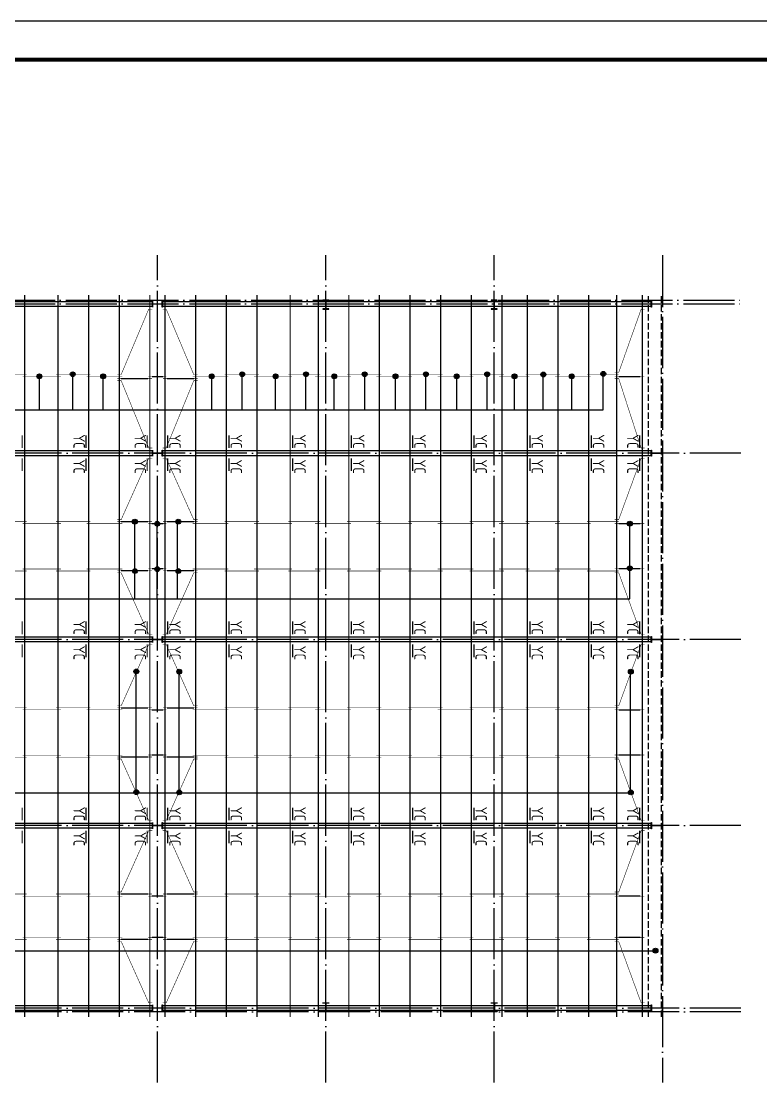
# Model space of a CAD drawing. Extents: x 69728788 to 149766163, y 20718153 to 43663798.
# Drawn here: x 74873112 to 74902089, y 21433007 to 21474809 of the extents above; entities that cross this region are included whole.
import ezdxf

# ---------------------------------------------------------------- set-up
doc = ezdxf.new("R2010")
doc.units = 0
doc.header["$LTSCALE"] = 1000
doc.header["$MEASUREMENT"] = 0
doc.linetypes.add('DASH', pattern=[0.35, 0.25, -0.1])
doc.linetypes.add('DOTE', pattern=[2.42, 2, -0.2, 0.02, -0.2])
for name, color, linetype in [('03', 3, 'CONTINUOUS'), ('10014', 2, 'CONTINUOUS'), ('DOTE', 251, 'DOTE'), ('PUB_DIM', 3, 'CONTINUOUS'), ('PUB_TITLE', 4, 'CONTINUOUS'), ('屋面隅撑', 1, 'CONTINUOUS'), ('檩条拉条', 253, 'CONTINUOUS'), ('钢柱', 3, 'CONTINUOUS'), ('钢梁', 97, 'CONTINUOUS')]:
    doc.layers.add(name, color=color, linetype=linetype)
doc.styles.add('TSSD_Rein', font='atssdeng.shx', dxfattribs={"width": 0.7, "bigfont": 'atssdchn.shx'})

msp = doc.modelspace()

# ---------------------------------------------------------------- hatches: boundary and pattern name
at = {"layer": 'PUB_DIM'}
for points in [[(74873818.9, 21460798.1, -1), (74873818.9, 21460985.8, -1)], [(74875126.4, 21460880.3, -1), (74875126.4, 21461068, -1)], [(74876318.9, 21460798.1, -1), (74876318.9, 21460985.8, -1)], [(74880576.2, 21460798.1, 1), (74880576.2, 21460985.8, 1)], [(74881768.8, 21460880.3, 1), (74881768.8, 21461068, 1)], [(74883076.2, 21460798.1, 1), (74883076.2, 21460985.8, 1)], [(74884268.8, 21460880.3, 1), (74884268.8, 21461068, 1)], [(74885376.2, 21460798.1, 1), (74885376.2, 21460985.8, 1)], [(74886568.8, 21460880.3, 1), (74886568.8, 21461068, 1)], [(74887776.2, 21460798.1, 1), (74887776.2, 21460985.8, 1)], [(74888968.8, 21460880.3, 1), (74888968.8, 21461068, 1)], [(74890176.2, 21460798.1, 1), (74890176.2, 21460985.8, 1)], [(74891368.8, 21460880.3, 1), (74891368.8, 21461068, 1)], [(74892440.9, 21460798.1, 1), (74892440.9, 21460985.8, 1)], [(74893570.5, 21460870.4, 1), (74893570.5, 21461058.1, 1)], [(74894684.4, 21460798.1, 1), (74894684.4, 21460985.8, 1)], [(74895920, 21460896.3, 1), (74895920, 21461084, 1)], [(74877561.9, 21455101.5, -1), (74877561.9, 21455289.2, -1)], [(74878437.9, 21455020.4, -1), (74878437.9, 21455208.1, -1)], [(74879263.6, 21455101.5, -1), (74879263.6, 21455289.2, -1)], [(74896959.4, 21455022.7, -1), (74896959.4, 21455210.4, -1)], [(74878440.6, 21453240.8, -1), (74878440.6, 21453428.5, -1)], [(74896962.1, 21453276.2, -1), (74896962.1, 21453463.9, -1)], [(74877564.6, 21453166.1, -1), (74877564.6, 21453353.8, -1)], [(74879266.3, 21453166.1, -1), (74879266.3, 21453353.8, -1)], [(74877618.7, 21449229.5, -1), (74877618.7, 21449417.3, -1)], [(74879301.8, 21449221.6, -1), (74879301.8, 21449409.3, -1)], [(74896999.2, 21449221.6, -1), (74896999.2, 21449409.3, -1)], [(74877618.7, 21444496.8, -1), (74877618.7, 21444684.5, -1)], [(74879301.8, 21444488.8, -1), (74879301.8, 21444676.5, -1)], [(74896999.2, 21444488.8, -1), (74896999.2, 21444676.5, -1)], [(74897968.1, 21438285.1, -1), (74897968.1, 21438472.8, -1)]]:
    msp.add_hatch(color=256, dxfattribs=at).paths.add_polyline_path(points)

# ---------------------------------------------------------------- linework, layer by layer
at = {"layer": '03'}
for p, q in [((74877556.4, 21452174.2), (74877556.4, 21455252.1)), ((74878430.9, 21452174.2), (74878430.9, 21455197.4)), ((74879238.1, 21452174.2), (74879238.1, 21455252.1)), ((74896962.1, 21452174.2), (74896962.1, 21455192.8))]:
    msp.add_line(p, q, dxfattribs=at)
at = {"layer": '10014', "const_width": 50}
for points in [[(74873247.6, 21435779.2), (74873247.6, 21464079.2)], [(74874547.6, 21435779.2), (74874547.6, 21464079.2)], [(74875747.6, 21435779.2), (74875747.6, 21464079.2)], [(74876947.6, 21435779.2), (74876947.6, 21464079.2)], [(74878147.6, 21435779.2), (74878147.6, 21464079.2)], [(74878747.6, 21435779.2), (74878747.6, 21464079.2)], [(74879947.6, 21435779.2), (74879947.6, 21464079.2)], [(74881147.6, 21435779.2), (74881147.6, 21464079.2)], [(74882347.6, 21435779.2), (74882347.6, 21464079.2)], [(74883647.6, 21435779.2), (74883647.6, 21464079.2)], [(74884747.6, 21435779.2), (74884747.6, 21464079.2)], [(74885947.6, 21435779.2), (74885947.6, 21464079.2)], [(74887147.6, 21435779.2), (74887147.6, 21464079.2)], [(74888347.6, 21435779.2), (74888347.6, 21464079.2)], [(74889547.6, 21435779.2), (74889547.6, 21464079.2)], [(74890747.6, 21435779.2), (74890747.6, 21464079.2)], [(74891947.6, 21435779.2), (74891947.6, 21464079.2)], [(74892947.6, 21435779.2), (74892947.6, 21464079.2)], [(74894147.6, 21435779.2), (74894147.6, 21464079.2)], [(74895347.6, 21435779.2), (74895347.6, 21464079.2)], [(74896447.6, 21435779.2), (74896447.6, 21464079.2)], [(74897447.6, 21435779.2), (74897447.6, 21464079.2)]]:
    msp.add_lwpolyline(points, dxfattribs=at)
at = {"layer": '10014', "linetype": 'DASH'}
for points in [[(74897697.6, 21435779.2), (74897697.6, 21464079.2)], [(74898197.6, 21435779.2), (74898197.6, 21464079.2)]]:
    msp.add_lwpolyline(points, dxfattribs=at)
at = {"layer": 'DOTE', "color": 25, "linetype": 'DOTE'}
for p, q in [((74878447.6, 21433205.9), (74878447.6, 21465638.7)), ((74885047.6, 21433205.9), (74885047.6, 21465638.7)), ((74891647.6, 21433205.9), (74891647.6, 21465638.7)), ((74898247.6, 21465638.7), (74898247.6, 21433205.9)), ((74855497.9, 21463879.2), (74901308.4, 21463879.2)), ((74855497.9, 21463729.2), (74901308.4, 21463729.2)), ((74901308.4, 21457879.2), (74855497.9, 21457879.2)), ((74901308.4, 21450579.2), (74855497.9, 21450579.2)), ((74901308.4, 21443279.2), (74855497.9, 21443279.2)), ((74901308.4, 21436129.2), (74855497.9, 21436129.2)), ((74901308.4, 21435979.2), (74855497.9, 21435979.2))]:
    msp.add_line(p, q, dxfattribs=at)
at = {"layer": 'PUB_DIM'}
for p, q in [((74873818.9, 21459573.4), (74873818.9, 21460985.8)), ((74875126.4, 21459573.4), (74875126.4, 21461068)), ((74876318.9, 21459573.4), (74876318.9, 21460985.8)), ((74880576.2, 21459573.4), (74880576.2, 21460985.8)), ((74881768.8, 21459573.4), (74881768.8, 21461068)), ((74883076.2, 21459573.4), (74883076.2, 21460985.8)), ((74884268.8, 21459573.4), (74884268.8, 21461068)), ((74885376.2, 21459573.4), (74885376.2, 21460985.8)), ((74886568.8, 21459573.4), (74886568.8, 21461068)), ((74887776.2, 21459573.4), (74887776.2, 21460985.8)), ((74888968.8, 21459573.4), (74888968.8, 21461068)), ((74890176.2, 21459573.4), (74890176.2, 21460985.8)), ((74891368.8, 21459573.4), (74891368.8, 21461068)), ((74892440.9, 21459573.4), (74892440.9, 21460985.8)), ((74893570.5, 21459573.4), (74893570.5, 21461058.1)), ((74894684.4, 21459573.4), (74894684.4, 21460985.8)), ((74895920, 21459573.4), (74895920, 21461084)), ((74855889.2, 21459573.4), (74895920, 21459573.4)), ((74855823.1, 21452174.2), (74896962.1, 21452174.2)), ((74877612.7, 21444579.6), (74877612.7, 21449352.5)), ((74879295.8, 21444571.6), (74879295.8, 21449344.6)), ((74896993.2, 21444571.6), (74896993.2, 21449344.6)), ((74855823.1, 21444571.6), (74897101.2, 21444571.6)), ((74855823.1, 21438375.7), (74897980.5, 21438375.7))]:
    msp.add_line(p, q, dxfattribs=at)
for centre in [(74873818.9, 21460891.9), (74875126.4, 21460974.2), (74876318.9, 21460891.9), (74880576.2, 21460891.9), (74881768.8, 21460974.2), (74883076.2, 21460891.9), (74884268.8, 21460974.2), (74885376.2, 21460891.9), (74886568.8, 21460974.2), (74887776.2, 21460891.9), (74888968.8, 21460974.2), (74890176.2, 21460891.9), (74891368.8, 21460974.2), (74892440.9, 21460891.9), (74893570.5, 21460964.2), (74894684.4, 21460891.9), (74895920, 21460990.1), (74877561.9, 21455195.3), (74878437.9, 21455114.2), (74879263.6, 21455195.3), (74896959.4, 21455116.6), (74878440.6, 21453334.7), (74896962.1, 21453370.1), (74877564.6, 21453260), (74879266.3, 21453260), (74877618.7, 21449323.4), (74879301.8, 21449315.5), (74896999.2, 21449315.5), (74877618.7, 21444590.6), (74879301.8, 21444582.7), (74896999.2, 21444582.7), (74897968.1, 21438378.9)]:
    msp.add_circle(centre, 93.9, dxfattribs=at)
at = {"layer": 'PUB_TITLE'}
msp.add_lwpolyline([(74843468.9, 21411808.9), (74932568.9, 21411808.9), (74932568.9, 21474808.9), (74843468.9, 21474808.9)], close=True, dxfattribs=at)
at = {"layer": 'PUB_TITLE', "const_width": 150}
msp.add_lwpolyline([(74847218.9, 21413308.9), (74931068.9, 21413308.9), (74931068.9, 21473308.9), (74847218.9, 21473308.9)], close=True, dxfattribs=at)
at = {"layer": '屋面隅撑', "const_width": 50}
for points in [[(74873144.4, 21458082.7), (74873144.4, 21458582.7)], [(74875644.4, 21458082.7), (74875644.4, 21458582.7)], [(74878044.4, 21458082.7), (74878044.4, 21458582.7)], [(74878850.7, 21458082.7), (74878850.7, 21458582.7)], [(74881250.7, 21458082.7), (74881250.7, 21458582.7)], [(74883750.7, 21458082.7), (74883750.7, 21458582.7)], [(74886050.7, 21458082.7), (74886050.7, 21458582.7)], [(74888450.7, 21458082.7), (74888450.7, 21458582.7)], [(74890850.7, 21458082.7), (74890850.7, 21458582.7)], [(74893050.7, 21458082.7), (74893050.7, 21458582.7)], [(74895450.7, 21458082.7), (74895450.7, 21458582.7)], [(74897344.4, 21458082.7), (74897344.4, 21458582.7)], [(74873144.4, 21457682.7), (74873144.4, 21457182.7)], [(74875644.4, 21457682.7), (74875644.4, 21457182.7)], [(74878044.4, 21457682.7), (74878044.4, 21457182.7)], [(74878850.7, 21457682.7), (74878850.7, 21457182.7)], [(74881250.7, 21457682.7), (74881250.7, 21457182.7)], [(74883750.7, 21457682.7), (74883750.7, 21457182.7)], [(74886050.7, 21457682.7), (74886050.7, 21457182.7)], [(74888450.7, 21457682.7), (74888450.7, 21457182.7)], [(74890850.7, 21457682.7), (74890850.7, 21457182.7)], [(74893050.7, 21457682.7), (74893050.7, 21457182.7)], [(74895450.7, 21457682.7), (74895450.7, 21457182.7)], [(74897344.4, 21457682.7), (74897344.4, 21457182.7)], [(74873144.4, 21450782.7), (74873144.4, 21451282.7)], [(74875644.4, 21450782.7), (74875644.4, 21451282.7)], [(74878044.4, 21450782.7), (74878044.4, 21451282.7)], [(74878850.7, 21450782.7), (74878850.7, 21451282.7)], [(74881250.7, 21450782.7), (74881250.7, 21451282.7)], [(74883750.7, 21450782.7), (74883750.7, 21451282.7)], [(74886050.7, 21450782.7), (74886050.7, 21451282.7)], [(74888450.7, 21450782.7), (74888450.7, 21451282.7)], [(74890850.7, 21450782.7), (74890850.7, 21451282.7)], [(74893050.7, 21450782.7), (74893050.7, 21451282.7)], [(74895450.7, 21450782.7), (74895450.7, 21451282.7)], [(74897344.4, 21450782.7), (74897344.4, 21451282.7)], [(74873144.4, 21450382.7), (74873144.4, 21449882.7)], [(74875644.4, 21450382.7), (74875644.4, 21449882.7)], [(74878044.4, 21450382.7), (74878044.4, 21449882.7)], [(74878850.7, 21450382.7), (74878850.7, 21449882.7)], [(74881250.7, 21450382.7), (74881250.7, 21449882.7)], [(74883750.7, 21450382.7), (74883750.7, 21449882.7)], [(74886050.7, 21450382.7), (74886050.7, 21449882.7)], [(74888450.7, 21450382.7), (74888450.7, 21449882.7)], [(74890850.7, 21450382.7), (74890850.7, 21449882.7)], [(74893050.7, 21450382.7), (74893050.7, 21449882.7)], [(74895450.7, 21450382.7), (74895450.7, 21449882.7)], [(74897344.4, 21450382.7), (74897344.4, 21449882.7)], [(74873144.4, 21443482.7), (74873144.4, 21443982.7)], [(74875644.4, 21443482.7), (74875644.4, 21443982.7)], [(74878044.4, 21443482.7), (74878044.4, 21443982.7)], [(74878850.7, 21443482.7), (74878850.7, 21443982.7)], [(74881250.7, 21443482.7), (74881250.7, 21443982.7)], [(74883750.7, 21443482.7), (74883750.7, 21443982.7)], [(74886050.7, 21443482.7), (74886050.7, 21443982.7)], [(74888450.7, 21443482.7), (74888450.7, 21443982.7)], [(74890850.7, 21443482.7), (74890850.7, 21443982.7)], [(74893050.7, 21443482.7), (74893050.7, 21443982.7)], [(74895450.7, 21443482.7), (74895450.7, 21443982.7)], [(74897344.4, 21443482.7), (74897344.4, 21443982.7)], [(74873144.4, 21443082.7), (74873144.4, 21442582.7)], [(74875644.4, 21443082.7), (74875644.4, 21442582.7)], [(74878044.4, 21443082.7), (74878044.4, 21442582.7)], [(74878850.7, 21443082.7), (74878850.7, 21442582.7)], [(74881250.7, 21443082.7), (74881250.7, 21442582.7)], [(74883750.7, 21443082.7), (74883750.7, 21442582.7)], [(74886050.7, 21443082.7), (74886050.7, 21442582.7)], [(74888450.7, 21443082.7), (74888450.7, 21442582.7)], [(74890850.7, 21443082.7), (74890850.7, 21442582.7)], [(74893050.7, 21443082.7), (74893050.7, 21442582.7)], [(74895450.7, 21443082.7), (74895450.7, 21442582.7)], [(74897344.4, 21443082.7), (74897344.4, 21442582.7)]]:
    msp.add_lwpolyline(points, dxfattribs=at)
at = {"layer": '檩条拉条', "color": 1}
for points, const_width in [([(74878245.5, 21463525.7), (74878104.7, 21463525.7), (74877025.2, 21460964.2), (74876868.5, 21460964.2)], 20), ([(74878649.6, 21463525.7), (74878790.4, 21463525.7), (74879869.9, 21460964.2), (74880026.6, 21460964.2)], 20), ([(74897545.5, 21463525.7), (74897404.7, 21463525.7), (74896525.2, 21461044.2), (74896368.5, 21461044.2)], 20), ([(74872068.9, 21460964.2), (74873317, 21460964.2)], 20), ([(74873168.9, 21460884.2), (74874667, 21460884.2)], 20), ([(74874468.9, 21460964.2), (74875817, 21460964.2)], 20), ([(74875668.9, 21460884.2), (74877067, 21460884.2)], 20), ([(74878796.7, 21460884.2), (74878093.7, 21460884.2)], 20), ([(74878796.7, 21460884.2), (74878093.7, 21460884.2)], 20), ([(74878796.7, 21460884.2), (74878093.7, 21460884.2)], 20), ([(74878098.4, 21460884.2), (74878801.4, 21460884.2)], 20), ([(74878098.4, 21460884.2), (74878801.4, 21460884.2)], 20), ([(74878673.3, 21460884.2), (74878235.1, 21460884.2)], 50), ([(74881226.2, 21460884.2), (74879828.1, 21460884.2)], 20), ([(74882426.2, 21460964.2), (74881078.1, 21460964.2)], 20), ([(74883726.2, 21460884.2), (74882228.1, 21460884.2)], 20), ([(74884826.2, 21460964.2), (74883578.1, 21460964.2)], 20), ([(74886026.2, 21460884.2), (74884628.1, 21460884.2)], 20), ([(74887226.2, 21460964.2), (74885878.1, 21460964.2)], 20), ([(74888426.2, 21460884.2), (74887028.1, 21460884.2)], 20), ([(74889626.2, 21460964.2), (74888278.1, 21460964.2)], 20), ([(74890826.2, 21460884.2), (74889428.1, 21460884.2)], 20), ([(74892026.2, 21460964.2), (74890678.1, 21460964.2)], 20), ([(74893026.2, 21460884.2), (74891828.1, 21460884.2)], 20), ([(74894226.2, 21460964.2), (74892878.1, 21460964.2)], 20), ([(74895426.2, 21460884.2), (74894028.1, 21460884.2)], 20), ([(74896526.2, 21460964.2), (74895278.1, 21460964.2)], 20), ([(74896368.5, 21460884.2), (74897532.2, 21460884.2)], 20), ([(74897378.6, 21460884.2), (74896518.8, 21460884.2)], 50), ([(74876868.5, 21460804.2), (74878232.2, 21460804.2)], 20), ([(74878245.5, 21458082.7), (74878104.7, 21458082.7), (74877025.2, 21460724.2), (74876868.5, 21460724.2)], 20), ([(74878078.6, 21460804.2), (74877018.8, 21460804.2)], 50), ([(74878649.6, 21458082.7), (74878790.4, 21458082.7), (74879869.9, 21460724.2), (74880026.6, 21460724.2)], 20), ([(74880026.6, 21460804.2), (74878662.9, 21460804.2)], 20), ([(74878816.6, 21460804.2), (74879876.3, 21460804.2)], 50), ([(74897545.5, 21458082.7), (74897404.7, 21458082.7), (74896525.2, 21460804.2), (74896368.5, 21460804.2)], 20), ([(74878245.5, 21457682.7), (74878104.7, 21457682.7), (74877025.2, 21455276.1), (74876868.5, 21455276.1)], 20), ([(74878649.6, 21457682.7), (74878790.4, 21457682.7), (74879869.9, 21455276.1), (74880026.6, 21455276.1)], 20), ([(74897544.9, 21457682.7), (74897404.1, 21457682.7), (74896524.6, 21455276.1), (74896367.9, 21455276.1)], 20), ([(74872068.9, 21455196.1), (74873317, 21455196.1)], 20), ([(74873168.9, 21455116.1), (74874667, 21455116.1)], 20), ([(74874468.9, 21455196.1), (74875817, 21455196.1)], 20), ([(74875668.9, 21455116.1), (74877067, 21455116.1)], 20), ([(74876868.5, 21455196.1), (74878232.2, 21455196.1)], 20), ([(74878078.6, 21455196.1), (74877018.8, 21455196.1)], 50), ([(74878796.7, 21455116.1), (74878093.7, 21455116.1)], 20), ([(74878796.7, 21455116.1), (74878093.7, 21455116.1)], 20), ([(74878098.4, 21455116.1), (74878801.4, 21455116.1)], 20), ([(74878221.8, 21455116.1), (74878660, 21455116.1)], 50), ([(74878221.8, 21455116.1), (74878660, 21455116.1)], 50), ([(74878221.8, 21455116.1), (74878660, 21455116.1)], 50), ([(74878673.3, 21455116.1), (74878235.1, 21455116.1)], 50), ([(74878673.3, 21455116.1), (74878235.1, 21455116.1)], 50), ([(74880026.6, 21455196.1), (74878662.9, 21455196.1)], 20), ([(74878816.6, 21455196.1), (74879876.3, 21455196.1)], 50), ([(74881226.2, 21455116.1), (74879828.1, 21455116.1)], 20), ([(74882426.2, 21455196.1), (74881078.1, 21455196.1)], 20), ([(74883726.2, 21455116.1), (74882228.1, 21455116.1)], 20), ([(74884826.2, 21455196.1), (74883578.1, 21455196.1)], 20), ([(74886026.2, 21455116.1), (74884628.1, 21455116.1)], 20), ([(74887226.2, 21455196.1), (74885878.1, 21455196.1)], 20), ([(74888426.2, 21455116.1), (74887028.1, 21455116.1)], 20), ([(74889626.2, 21455196.1), (74888278.1, 21455196.1)], 20), ([(74890826.2, 21455116.1), (74889428.1, 21455116.1)], 20), ([(74892026.2, 21455196.1), (74890678.1, 21455196.1)], 20), ([(74893026.2, 21455116.1), (74891828.1, 21455116.1)], 20), ([(74894226.2, 21455196.1), (74892878.1, 21455196.1)], 20), ([(74895426.2, 21455116.1), (74894028.1, 21455116.1)], 20), ([(74896526.2, 21455196.1), (74895278.1, 21455196.1)], 20), ([(74896367.9, 21455116.1), (74897531.6, 21455116.1)], 20), ([(74897377.9, 21455116.1), (74896518.2, 21455116.1)], 50), ([(74878796.7, 21453349.3), (74878093.7, 21453349.3)], 20), ([(74878796.7, 21453349.3), (74878093.7, 21453349.3)], 20), ([(74878796.7, 21453349.3), (74878093.7, 21453349.3)], 20), ([(74878098.4, 21453349.3), (74878801.4, 21453349.3)], 20), ([(74878098.4, 21453349.3), (74878801.4, 21453349.3)], 20), ([(74878673.3, 21453349.3), (74878235.1, 21453349.3)], 50), ([(74896367.9, 21453349.3), (74897531.6, 21453349.3)], 20), ([(74897377.9, 21453349.3), (74896518.2, 21453349.3)], 50), ([(74872068.9, 21453262.3), (74873317, 21453262.3)], 20), ([(74873168.9, 21453342.3), (74874667, 21453342.3)], 20), ([(74874468.9, 21453262.3), (74875817, 21453262.3)], 20), ([(74875668.9, 21453342.3), (74877067, 21453342.3)], 20), ([(74876868.5, 21453269.3), (74878232.2, 21453269.3)], 20), ([(74878245.5, 21450782.7), (74878104.7, 21450782.7), (74877025.2, 21453189.3), (74876868.5, 21453189.3)], 20), ([(74878078.6, 21453269.3), (74877018.8, 21453269.3)], 50), ([(74878649.6, 21450782.7), (74878790.4, 21450782.7), (74879869.9, 21453189.3), (74880026.6, 21453189.3)], 20), ([(74880026.6, 21453269.3), (74878662.9, 21453269.3)], 20), ([(74878816.6, 21453269.3), (74879876.3, 21453269.3)], 50), ([(74881226.2, 21453342.3), (74879828.1, 21453342.3)], 20), ([(74882426.2, 21453262.3), (74881078.1, 21453262.3)], 20), ([(74883726.2, 21453342.3), (74882228.1, 21453342.3)], 20), ([(74884826.2, 21453262.3), (74883578.1, 21453262.3)], 20), ([(74886026.2, 21453342.3), (74884628.1, 21453342.3)], 20), ([(74887226.2, 21453262.3), (74885878.1, 21453262.3)], 20), ([(74888426.2, 21453342.3), (74887028.1, 21453342.3)], 20), ([(74889626.2, 21453262.3), (74888278.1, 21453262.3)], 20), ([(74890826.2, 21453342.3), (74889428.1, 21453342.3)], 20), ([(74892026.2, 21453262.3), (74890678.1, 21453262.3)], 20), ([(74893026.2, 21453342.3), (74891828.1, 21453342.3)], 20), ([(74894226.2, 21453262.3), (74892878.1, 21453262.3)], 20), ([(74895426.2, 21453342.3), (74894028.1, 21453342.3)], 20), ([(74896526.2, 21453262.3), (74895278.1, 21453262.3)], 20), ([(74897544.9, 21450782.7), (74897404.1, 21450782.7), (74896524.6, 21453189.3), (74896367.9, 21453189.3)], 20), ([(74878245.5, 21450382.7), (74878104.7, 21450382.7), (74877025.2, 21447976.1), (74876868.5, 21447976.1)], 20), ([(74878649.6, 21450382.7), (74878790.4, 21450382.7), (74879869.9, 21447976.1), (74880026.6, 21447976.1)], 20), ([(74897544.9, 21450382.7), (74897404.1, 21450382.7), (74896524.6, 21447976.1), (74896367.9, 21447976.1)], 20), ([(74872068.9, 21447896.1), (74873317, 21447896.1)], 20), ([(74873168.9, 21447816.1), (74874667, 21447816.1)], 20), ([(74874468.9, 21447896.1), (74875817, 21447896.1)], 20), ([(74875668.9, 21447816.1), (74877067, 21447816.1)], 20), ([(74876868.5, 21447896.1), (74878232.2, 21447896.1)], 20), ([(74878078.6, 21447896.1), (74877018.8, 21447896.1)], 50), ([(74878796.7, 21447816.1), (74878093.7, 21447816.1)], 20), ([(74878796.7, 21447816.1), (74878093.7, 21447816.1)], 20), ([(74878098.4, 21447816.1), (74878801.4, 21447816.1)], 20), ([(74878221.8, 21447816.1), (74878660, 21447816.1)], 50), ([(74878221.8, 21447816.1), (74878660, 21447816.1)], 50), ([(74878221.8, 21447816.1), (74878660, 21447816.1)], 50), ([(74878673.3, 21447816.1), (74878235.1, 21447816.1)], 50), ([(74878673.3, 21447816.1), (74878235.1, 21447816.1)], 50), ([(74880026.6, 21447896.1), (74878662.9, 21447896.1)], 20), ([(74878816.6, 21447896.1), (74879876.3, 21447896.1)], 50), ([(74881226.2, 21447816.1), (74879828.1, 21447816.1)], 20), ([(74882426.2, 21447896.1), (74881078.1, 21447896.1)], 20), ([(74883726.2, 21447816.1), (74882228.1, 21447816.1)], 20), ([(74884826.2, 21447896.1), (74883578.1, 21447896.1)], 20), ([(74886026.2, 21447816.1), (74884628.1, 21447816.1)], 20), ([(74887226.2, 21447896.1), (74885878.1, 21447896.1)], 20), ([(74888426.2, 21447816.1), (74887028.1, 21447816.1)], 20), ([(74889626.2, 21447896.1), (74888278.1, 21447896.1)], 20), ([(74890826.2, 21447816.1), (74889428.1, 21447816.1)], 20), ([(74892026.2, 21447896.1), (74890678.1, 21447896.1)], 20), ([(74893026.2, 21447816.1), (74891828.1, 21447816.1)], 20), ([(74894226.2, 21447896.1), (74892878.1, 21447896.1)], 20), ([(74895426.2, 21447816.1), (74894028.1, 21447816.1)], 20), ([(74896526.2, 21447896.1), (74895278.1, 21447896.1)], 20), ([(74896367.9, 21447816.1), (74897531.6, 21447816.1)], 20), ([(74897377.9, 21447816.1), (74896518.2, 21447816.1)], 50), ([(74872068.9, 21445962.3), (74873317, 21445962.3)], 20), ([(74873168.9, 21446042.3), (74874667, 21446042.3)], 20), ([(74874468.9, 21445962.3), (74875817, 21445962.3)], 20), ([(74875668.9, 21446042.3), (74877067, 21446042.3)], 20), ([(74876868.5, 21445969.3), (74878232.2, 21445969.3)], 20), ([(74878245.5, 21443482.7), (74878104.7, 21443482.7), (74877025.2, 21445889.3), (74876868.5, 21445889.3)], 20), ([(74878078.6, 21445969.3), (74877018.8, 21445969.3)], 50), ([(74878796.7, 21446049.3), (74878093.7, 21446049.3)], 20), ([(74878796.7, 21446049.3), (74878093.7, 21446049.3)], 20), ([(74878796.7, 21446049.3), (74878093.7, 21446049.3)], 20), ([(74878098.4, 21446049.3), (74878801.4, 21446049.3)], 20), ([(74878098.4, 21446049.3), (74878801.4, 21446049.3)], 20), ([(74878673.3, 21446049.3), (74878235.1, 21446049.3)], 50), ([(74878649.6, 21443482.7), (74878790.4, 21443482.7), (74879869.9, 21445889.3), (74880026.6, 21445889.3)], 20), ([(74880026.6, 21445969.3), (74878662.9, 21445969.3)], 20), ([(74878816.6, 21445969.3), (74879876.3, 21445969.3)], 50), ([(74881226.2, 21446042.3), (74879828.1, 21446042.3)], 20), ([(74882426.2, 21445962.3), (74881078.1, 21445962.3)], 20), ([(74883726.2, 21446042.3), (74882228.1, 21446042.3)], 20), ([(74884826.2, 21445962.3), (74883578.1, 21445962.3)], 20), ([(74886026.2, 21446042.3), (74884628.1, 21446042.3)], 20), ([(74887226.2, 21445962.3), (74885878.1, 21445962.3)], 20), ([(74888426.2, 21446042.3), (74887028.1, 21446042.3)], 20), ([(74889626.2, 21445962.3), (74888278.1, 21445962.3)], 20), ([(74890826.2, 21446042.3), (74889428.1, 21446042.3)], 20), ([(74892026.2, 21445962.3), (74890678.1, 21445962.3)], 20), ([(74893026.2, 21446042.3), (74891828.1, 21446042.3)], 20), ([(74894226.2, 21445962.3), (74892878.1, 21445962.3)], 20), ([(74895426.2, 21446042.3), (74894028.1, 21446042.3)], 20), ([(74896526.2, 21445962.3), (74895278.1, 21445962.3)], 20), ([(74896367.9, 21446049.3), (74897531.6, 21446049.3)], 20), ([(74897544.9, 21443482.7), (74897404.1, 21443482.7), (74896524.6, 21445889.3), (74896367.9, 21445889.3)], 20), ([(74897377.9, 21446049.3), (74896518.2, 21446049.3)], 50), ([(74878245.5, 21443082.7), (74878104.7, 21443082.7), (74877025.2, 21440676.1), (74876868.5, 21440676.1)], 20), ([(74878649.6, 21443082.7), (74878790.4, 21443082.7), (74879869.9, 21440676.1), (74880026.6, 21440676.1)], 20), ([(74897544.9, 21443082.7), (74897404.1, 21443082.7), (74896524.6, 21440676.1), (74896367.9, 21440676.1)], 20), ([(74872068.9, 21440596.1), (74873317, 21440596.1)], 20), ([(74873168.9, 21440516.1), (74874667, 21440516.1)], 20), ([(74874468.9, 21440596.1), (74875817, 21440596.1)], 20), ([(74875668.9, 21440516.1), (74877067, 21440516.1)], 20), ([(74876868.5, 21440596.1), (74878232.2, 21440596.1)], 20), ([(74878078.6, 21440596.1), (74877018.8, 21440596.1)], 50), ([(74878796.7, 21440516.1), (74878093.7, 21440516.1)], 20), ([(74878796.7, 21440516.1), (74878093.7, 21440516.1)], 20), ([(74878098.4, 21440516.1), (74878801.4, 21440516.1)], 20), ([(74878221.8, 21440516.1), (74878660, 21440516.1)], 50), ([(74878221.8, 21440516.1), (74878660, 21440516.1)], 50), ([(74878221.8, 21440516.1), (74878660, 21440516.1)], 50), ([(74878673.3, 21440516.1), (74878235.1, 21440516.1)], 50), ([(74878673.3, 21440516.1), (74878235.1, 21440516.1)], 50), ([(74880026.6, 21440596.1), (74878662.9, 21440596.1)], 20), ([(74878816.6, 21440596.1), (74879876.3, 21440596.1)], 50), ([(74881226.2, 21440516.1), (74879828.1, 21440516.1)], 20), ([(74882426.2, 21440596.1), (74881078.1, 21440596.1)], 20), ([(74883726.2, 21440516.1), (74882228.1, 21440516.1)], 20), ([(74884826.2, 21440596.1), (74883578.1, 21440596.1)], 20), ([(74886026.2, 21440516.1), (74884628.1, 21440516.1)], 20), ([(74887226.2, 21440596.1), (74885878.1, 21440596.1)], 20), ([(74888426.2, 21440516.1), (74887028.1, 21440516.1)], 20), ([(74889626.2, 21440596.1), (74888278.1, 21440596.1)], 20), ([(74890826.2, 21440516.1), (74889428.1, 21440516.1)], 20), ([(74892026.2, 21440596.1), (74890678.1, 21440596.1)], 20), ([(74893026.2, 21440516.1), (74891828.1, 21440516.1)], 20), ([(74894226.2, 21440596.1), (74892878.1, 21440596.1)], 20), ([(74895426.2, 21440516.1), (74894028.1, 21440516.1)], 20), ([(74896526.2, 21440596.1), (74895278.1, 21440596.1)], 20), ([(74896367.9, 21440516.1), (74897531.6, 21440516.1)], 20), ([(74897377.9, 21440516.1), (74896518.2, 21440516.1)], 50), ([(74872068.9, 21438812.3), (74873317, 21438812.3)], 20), ([(74873168.9, 21438892.3), (74874667, 21438892.3)], 20), ([(74874468.9, 21438812.3), (74875817, 21438812.3)], 20), ([(74875668.9, 21438892.3), (74877067, 21438892.3)], 20), ([(74876868.5, 21438819.3), (74878232.2, 21438819.3)], 20), ([(74878245.5, 21436332.7), (74878104.7, 21436332.7), (74877025.2, 21438739.3), (74876868.5, 21438739.3)], 20), ([(74878078.6, 21438819.3), (74877018.8, 21438819.3)], 50), ([(74878796.7, 21438899.3), (74878093.7, 21438899.3)], 20), ([(74878796.7, 21438899.3), (74878093.7, 21438899.3)], 20), ([(74878796.7, 21438899.3), (74878093.7, 21438899.3)], 20), ([(74878098.4, 21438899.3), (74878801.4, 21438899.3)], 20), ([(74878098.4, 21438899.3), (74878801.4, 21438899.3)], 20), ([(74878673.3, 21438899.3), (74878235.1, 21438899.3)], 50), ([(74878649.6, 21436332.7), (74878790.4, 21436332.7), (74879869.9, 21438739.3), (74880026.6, 21438739.3)], 20), ([(74880026.6, 21438819.3), (74878662.9, 21438819.3)], 20), ([(74878816.6, 21438819.3), (74879876.3, 21438819.3)], 50), ([(74881226.2, 21438892.3), (74879828.1, 21438892.3)], 20), ([(74882426.2, 21438812.3), (74881078.1, 21438812.3)], 20), ([(74883726.2, 21438892.3), (74882228.1, 21438892.3)], 20), ([(74884826.2, 21438812.3), (74883578.1, 21438812.3)], 20), ([(74886026.2, 21438892.3), (74884628.1, 21438892.3)], 20), ([(74887226.2, 21438812.3), (74885878.1, 21438812.3)], 20), ([(74888426.2, 21438892.3), (74887028.1, 21438892.3)], 20), ([(74889626.2, 21438812.3), (74888278.1, 21438812.3)], 20), ([(74890826.2, 21438892.3), (74889428.1, 21438892.3)], 20), ([(74892026.2, 21438812.3), (74890678.1, 21438812.3)], 20), ([(74893026.2, 21438892.3), (74891828.1, 21438892.3)], 20), ([(74894226.2, 21438812.3), (74892878.1, 21438812.3)], 20), ([(74895426.2, 21438892.3), (74894028.1, 21438892.3)], 20), ([(74896526.2, 21438812.3), (74895278.1, 21438812.3)], 20), ([(74896367.9, 21438899.3), (74897531.6, 21438899.3)], 20), ([(74897544.9, 21436332.7), (74897404.1, 21436332.7), (74896524.6, 21438739.3), (74896367.9, 21438739.3)], 20), ([(74897377.9, 21438899.3), (74896518.2, 21438899.3)], 50)]:
    msp.add_lwpolyline(points, dxfattribs=dict(at, const_width=const_width))
at = {"layer": '钢柱'}
for points in [[(74878647.6, 21463849.2), (74878647.6, 21463609.2), (74878637.6, 21463609.2), (74878637.6, 21463726.2), (74878257.6, 21463726.2), (74878257.6, 21463609.2), (74878247.6, 21463609.2), (74878247.6, 21463849.2), (74878257.6, 21463849.2), (74878257.6, 21463732.2), (74878637.6, 21463732.2), (74878637.6, 21463849.2)], [(74884927.6, 21463529.2), (74885167.6, 21463529.2), (74885167.6, 21463539.2), (74885050.6, 21463539.2), (74885050.6, 21463869.2), (74885167.6, 21463869.2), (74885167.6, 21463879.2), (74884927.6, 21463879.2), (74884927.6, 21463869.2), (74885044.6, 21463869.2), (74885044.6, 21463539.2), (74884927.6, 21463539.2)], [(74891527.6, 21463529.2), (74891767.6, 21463529.2), (74891767.6, 21463539.2), (74891650.6, 21463539.2), (74891650.6, 21463869.2), (74891767.6, 21463869.2), (74891767.6, 21463879.2), (74891527.6, 21463879.2), (74891527.6, 21463869.2), (74891644.6, 21463869.2), (74891644.6, 21463539.2), (74891527.6, 21463539.2)], [(74898247.6, 21463849.2), (74898247.6, 21463609.2), (74898237.6, 21463609.2), (74898237.6, 21463726.2), (74897807.6, 21463726.2), (74897807.6, 21463609.2), (74897797.6, 21463609.2), (74897797.6, 21463849.2), (74897807.6, 21463849.2), (74897807.6, 21463732.2), (74898237.6, 21463732.2), (74898237.6, 21463849.2)], [(74878647.6, 21457999.2), (74878647.6, 21457759.2), (74878637.6, 21457759.2), (74878637.6, 21457876.2), (74878257.6, 21457876.2), (74878257.6, 21457759.2), (74878247.6, 21457759.2), (74878247.6, 21457999.2), (74878257.6, 21457999.2), (74878257.6, 21457882.2), (74878637.6, 21457882.2), (74878637.6, 21457999.2)], [(74898247.6, 21457999.2), (74898247.6, 21457759.2), (74898237.6, 21457759.2), (74898237.6, 21457876.2), (74897807.6, 21457876.2), (74897807.6, 21457759.2), (74897797.6, 21457759.2), (74897797.6, 21457999.2), (74897807.6, 21457999.2), (74897807.6, 21457882.2), (74898237.6, 21457882.2), (74898237.6, 21457999.2)], [(74878647.6, 21450699.2), (74878647.6, 21450459.2), (74878637.6, 21450459.2), (74878637.6, 21450576.2), (74878257.6, 21450576.2), (74878257.6, 21450459.2), (74878247.6, 21450459.2), (74878247.6, 21450699.2), (74878257.6, 21450699.2), (74878257.6, 21450582.2), (74878637.6, 21450582.2), (74878637.6, 21450699.2)], [(74898247.6, 21450699.2), (74898247.6, 21450459.2), (74898237.6, 21450459.2), (74898237.6, 21450576.2), (74897807.6, 21450576.2), (74897807.6, 21450459.2), (74897797.6, 21450459.2), (74897797.6, 21450699.2), (74897807.6, 21450699.2), (74897807.6, 21450582.2), (74898237.6, 21450582.2), (74898237.6, 21450699.2)], [(74878647.6, 21443399.2), (74878647.6, 21443159.2), (74878637.6, 21443159.2), (74878637.6, 21443276.2), (74878257.6, 21443276.2), (74878257.6, 21443159.2), (74878247.6, 21443159.2), (74878247.6, 21443399.2), (74878257.6, 21443399.2), (74878257.6, 21443282.2), (74878637.6, 21443282.2), (74878637.6, 21443399.2)], [(74898247.6, 21443399.2), (74898247.6, 21443159.2), (74898237.6, 21443159.2), (74898237.6, 21443276.2), (74897807.6, 21443276.2), (74897807.6, 21443159.2), (74897797.6, 21443159.2), (74897797.6, 21443399.2), (74897807.6, 21443399.2), (74897807.6, 21443282.2), (74898237.6, 21443282.2), (74898237.6, 21443399.2)], [(74878647.6, 21436249.2), (74878647.6, 21436009.2), (74878637.6, 21436009.2), (74878637.6, 21436126.2), (74878257.6, 21436126.2), (74878257.6, 21436009.2), (74878247.6, 21436009.2), (74878247.6, 21436249.2), (74878257.6, 21436249.2), (74878257.6, 21436132.2), (74878637.6, 21436132.2), (74878637.6, 21436249.2)], [(74884927.6, 21436329.2), (74885167.6, 21436329.2), (74885167.6, 21436319.2), (74885050.6, 21436319.2), (74885050.6, 21435989.2), (74885167.6, 21435989.2), (74885167.6, 21435979.2), (74884927.6, 21435979.2), (74884927.6, 21435989.2), (74885044.6, 21435989.2), (74885044.6, 21436319.2), (74884927.6, 21436319.2)], [(74891527.6, 21436329.2), (74891767.6, 21436329.2), (74891767.6, 21436319.2), (74891650.6, 21436319.2), (74891650.6, 21435989.2), (74891767.6, 21435989.2), (74891767.6, 21435979.2), (74891527.6, 21435979.2), (74891527.6, 21435989.2), (74891644.6, 21435989.2), (74891644.6, 21436319.2), (74891527.6, 21436319.2)], [(74898247.6, 21436249.2), (74898247.6, 21436009.2), (74898237.6, 21436009.2), (74898237.6, 21436126.2), (74897807.6, 21436126.2), (74897807.6, 21436009.2), (74897797.6, 21436009.2), (74897797.6, 21436249.2), (74897807.6, 21436249.2), (74897807.6, 21436132.2), (74898237.6, 21436132.2), (74898237.6, 21436249.2)]]:
    msp.add_lwpolyline(points, close=True, dxfattribs=at)
at = {"layer": '钢梁'}
for points in [[(74859097.6, 21463829.2), (74878247.6, 21463829.2), (74878247.6, 21463629.2), (74859097.6, 21463629.2)], [(74878647.6, 21463829.2), (74897797.6, 21463829.2), (74897797.6, 21463629.2), (74878647.6, 21463629.2)], [(74859097.6, 21457979.2), (74878247.6, 21457979.2), (74878247.6, 21457779.2), (74859097.6, 21457779.2)], [(74878647.6, 21457979.2), (74897797.6, 21457979.2), (74897797.6, 21457779.2), (74878647.6, 21457779.2)], [(74859097.6, 21450679.2), (74878247.6, 21450679.2), (74878247.6, 21450479.2), (74859097.6, 21450479.2)], [(74878647.6, 21450679.2), (74897797.6, 21450679.2), (74897797.6, 21450479.2), (74878647.6, 21450479.2)], [(74859097.6, 21443379.2), (74878247.6, 21443379.2), (74878247.6, 21443179.2), (74859097.6, 21443179.2)], [(74878647.6, 21443379.2), (74897797.6, 21443379.2), (74897797.6, 21443179.2), (74878647.6, 21443179.2)], [(74859097.6, 21436229.2), (74878247.6, 21436229.2), (74878247.6, 21436029.2), (74859097.6, 21436029.2)], [(74878647.6, 21436229.2), (74897797.6, 21436229.2), (74897797.6, 21436029.2), (74878647.6, 21436029.2)]]:
    msp.add_lwpolyline(points, close=True, dxfattribs=at)

# ---------------------------------------------------------------- texts
at = {"layer": '屋面隅撑', "color": 3, "style": 'TSSD_Rein', "width": 0.8}
for p in [(74875153.1, 21458618.8), (74877553.1, 21458618.8), (74878909.3, 21458618.8), (74881309.3, 21458618.8), (74883809.3, 21458618.8), (74886109.3, 21458618.8), (74888509.3, 21458618.8), (74890909.3, 21458618.8), (74893109.3, 21458618.8), (74895509.3, 21458618.8), (74896853.1, 21458618.8), (74875153.1, 21457631.1), (74877553.1, 21457631.1), (74878909.3, 21457631.1), (74881309.3, 21457631.1), (74883809.3, 21457631.1), (74886109.3, 21457631.1), (74888509.3, 21457631.1), (74890909.3, 21457631.1), (74893109.3, 21457631.1), (74895509.3, 21457631.1), (74896853.1, 21457631.1), (74875153.1, 21451318.8), (74877553.1, 21451318.8), (74878909.3, 21451318.8), (74881309.3, 21451318.8), (74883809.3, 21451318.8), (74886109.3, 21451318.8), (74888509.3, 21451318.8), (74890909.3, 21451318.8), (74893109.3, 21451318.8), (74895509.3, 21451318.8), (74896853.1, 21451318.8), (74875153.1, 21450331.1), (74877553.1, 21450331.1), (74878909.3, 21450331.1), (74881309.3, 21450331.1), (74883809.3, 21450331.1), (74886109.3, 21450331.1), (74888509.3, 21450331.1), (74890909.3, 21450331.1), (74893109.3, 21450331.1), (74895509.3, 21450331.1), (74896853.1, 21450331.1), (74875153.1, 21444018.8), (74877553.1, 21444018.8), (74878909.3, 21444018.8), (74881309.3, 21444018.8), (74883809.3, 21444018.8), (74886109.3, 21444018.8), (74888509.3, 21444018.8), (74890909.3, 21444018.8), (74893109.3, 21444018.8), (74895509.3, 21444018.8), (74896853.1, 21444018.8), (74875153.1, 21443031.1), (74877553.1, 21443031.1), (74878909.3, 21443031.1), (74881309.3, 21443031.1), (74883809.3, 21443031.1), (74886109.3, 21443031.1), (74888509.3, 21443031.1), (74890909.3, 21443031.1), (74893109.3, 21443031.1), (74895509.3, 21443031.1), (74896853.1, 21443031.1)]:
    msp.add_text('YC', height=450, rotation=270, dxfattribs=at).set_placement(p)

doc.saveas('drawing.dxf')
